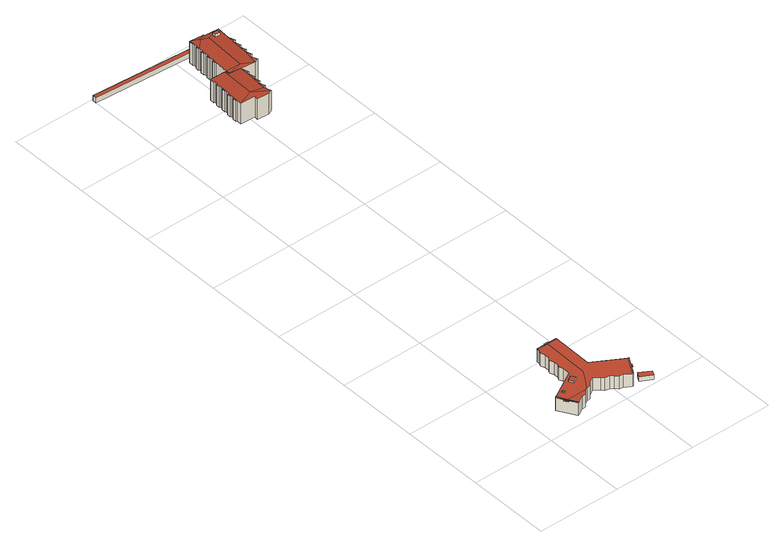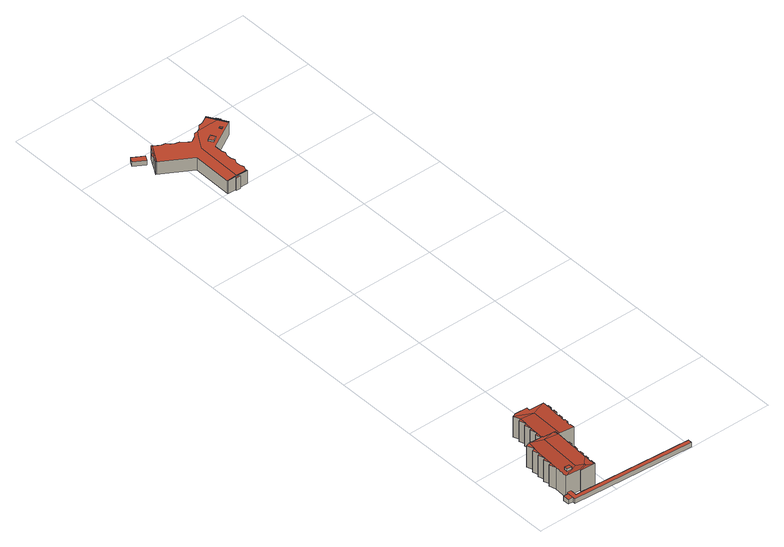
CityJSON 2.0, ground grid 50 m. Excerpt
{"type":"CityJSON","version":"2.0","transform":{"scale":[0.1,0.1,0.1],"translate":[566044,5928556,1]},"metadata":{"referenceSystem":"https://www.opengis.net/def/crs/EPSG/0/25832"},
"CityObjects":{
"building1":{"type":"Building","attributes":{"Grundfläche 2D":"898.038850","Grundhöhe NN":"2.059"},"children":["building1-1","building1-2","building1-3","building1-4","building1-5","building1-6"],"geometry":[{"type":"MultiSurface","lod":"3","boundaries":[[[0,1,2,3,4,5,6,7,8,9,10,11,12,13,14,15,16,17,18,19,20,21]],[[22,23,24,25,26,17,16,15]],[[27,28,29,30,31,32,33,34,20,19,18,17,35,36,37,38,39,40,41,42,43,44,45,46]],[[47,48,49,50]],[[51,52,53,54]],[[50,55,56,1,0,21,20,34,57,58,47]],[[2,1,56,59]],[[3,2,59,60]],[[4,3,60,61]],[[5,4,61,62]],[[6,5,62,63]],[[7,6,63,64]],[[8,7,64,65]],[[9,8,65,66]],[[10,9,66,67]],[[11,10,67,68]],[[12,11,68,69]],[[13,12,69,70]],[[22,15,14,71,72]],[[14,13,70,71]],[[73,24,23,22,72,74]],[[25,24,73,75]],[[26,25,75,76]],[[17,26,76,77]],[[35,17,77,78]],[[36,35,78,79]],[[37,36,79,80]],[[38,37,80,81]],[[39,38,81,82]],[[40,39,82,83]],[[41,40,83,84]],[[42,41,84,85]],[[43,42,85,86]],[[44,43,86,87]],[[46,45,88,89]],[[45,44,87,88]],[[52,90,91,28,27,46,89,92,53]],[[29,28,91,93]],[[30,29,93,94]],[[31,30,94,95]],[[32,31,95,96]],[[33,32,96,97]],[[34,33,97,57]],[[48,47,58,98]],[[49,48,98,99]],[[50,49,99,55]],[[53,92,90,52]],[[89,88,87,86,85,84,83,82,81,80,79,78,77,76,75,73,74,72,71,70,69,68,67,66,65,64,63,62,61,60,59,56,55,99,98,58,57,97,96,95,94,93,91,90,92]]],"semantics":{"surfaces":[{"type":"RoofSurface"},{"type":"WallSurface"},{"type":"GroundSurface"}],"values":[0,0,0,0,0,1,1,1,1,1,1,1,1,1,1,1,1,1,1,1,1,1,1,1,1,1,1,1,1,1,1,1,1,1,1,1,1,1,1,1,1,1,1,1,1,1,1,2]}}]},
"building1-1":{"type":"BuildingInstallation","parents":["building1"],"geometry":[{"type":"MultiSurface","lod":"3","boundaries":[[[100,101,102,103,104,105]],[[34,20,21,0,103,102]],[[0,106,104,103]],[[106,107,19,108,101,100,105,104]],[[33,34,102,101,108]]],"semantics":{"surfaces":[{"type":"RoofSurface"},{"type":"WallSurface"}],"values":[0,1,1,1,1]}}]},
"building1-2":{"type":"BuildingInstallation","parents":["building1"],"geometry":[{"type":"MultiSurface","lod":"3","boundaries":[[[109,110,111,112]],[[113,110,109,29,114]],[[113,45,46,111,110]],[[46,27,28,112,111]],[[28,29,109,112]]],"semantics":{"surfaces":[{"type":"RoofSurface"},{"type":"WallSurface"}],"values":[0,1,1,1,1]}}]},
"building1-3":{"type":"BuildingInstallation","parents":["building1"],"geometry":[{"type":"MultiSurface","lod":"3","boundaries":[[[115,116,117,118]],[[118,117,119,120]],[[115,118,120,121]],[[116,115,121,122]],[[117,116,122,119]]],"semantics":{"surfaces":[{"type":"RoofSurface"},{"type":"WallSurface"}],"values":[0,1,1,1,1]}}]},
"building1-4":{"type":"BuildingInstallation","parents":["building1"],"geometry":[{"type":"MultiSurface","lod":"3","boundaries":[[[123,124,125,126]],[[127,128,129,125,124]],[[123,14,15,22,127,124]],[[22,23,128,127]],[[128,23,16,125,129]],[[13,126,125,16,130]],[[13,14,123,126]]],"semantics":{"surfaces":[{"type":"RoofSurface"},{"type":"WallSurface"}],"values":[0,0,1,1,1,1,1]}}]},
"building1-5":{"type":"BuildingInstallation","parents":["building1"],"geometry":[{"type":"MultiSurface","lod":"3","boundaries":[[[131,132,133,134]],[[134,133,135,136]],[[131,134,136,137]],[[132,131,137,138]],[[133,132,138,135]]],"semantics":{"surfaces":[{"type":"RoofSurface"},{"type":"WallSurface"}],"values":[0,1,1,1,1]}}]},
"building1-6":{"type":"BuildingInstallation","parents":["building1"],"geometry":[{"type":"MultiSurface","lod":"3","boundaries":[[[139,140,141,142]],[[139,143,144,140]],[[141,140,144,145]],[[142,141,145,146]],[[139,142,146,143]],[[144,143,146,145]]],"semantics":{"surfaces":[{"type":"RoofSurface"},{"type":"WallSurface"},{"type":"OuterCeilingSurface"}],"values":[0,1,1,1,1,2]}}]},
"building2":{"type":"Building","attributes":{"Grundfläche 2D":"26.386480","Grundhöhe NN":"3.178"},"geometry":[{"type":"Solid","lod":"3","boundaries":[[[[147,148,149,150]],[[151,152,150,149]],[[152,153,147,150]],[[153,154,148,147]],[[154,151,149,148]],[[154,153,152,151]]]],"semantics":{"surfaces":[{"type":"RoofSurface"},{"type":"WallSurface"},{"type":"GroundSurface"}],"values":[[0,1,1,1,1,2]]}}]},
"building3":{"type":"Building","attributes":{"Grundfläche 2D":"1180.625862","Grundhöhe NN":"1.322"},"children":["building3-1"],"geometry":[{"type":"Solid","lod":"3","boundaries":[[[[155,156,157]],[[156,158,159,160,161,157]],[[157,161,162]],[[158,163,164,159]],[[165,166,167,168,169,170,160,159,171,172,173]],[[171,174,175,172]],[[173,176,177,165]],[[166,178,179,167]],[[180,181,168]],[[181,169,168]],[[182,183,184,185,169,181]],[[186,187,185]],[[187,188,189,190,191,192,170,169,185]],[[193,188,187]],[[194,189,188]],[[195,190,189]],[[196,191,190]],[[197,160,170,192]],[[197,162,161,160]],[[198,199,200,201]],[[202,203,204,205,206,207]],[[208,209,210,211,212,213,214,215,216,217,218,219,220,221,222,223,224]],[[212,211,225,226]],[[214,227,228,215]],[[216,229,230,217]],[[219,218,231,232,233,234]],[[235,219,234]],[[236,237,235]],[[238,239,240,241,242,220,219,235,237,243,244]],[[245,243,237]],[[246,244,243]],[[244,247,248,238]],[[155,157,249,250]],[[156,155,250,251]],[[158,156,251,252]],[[163,158,252,253]],[[164,163,253,254]],[[159,164,254,255]],[[171,159,255,256]],[[174,171,256,257]],[[175,174,257,258]],[[172,175,258,259]],[[173,172,259,260]],[[176,173,260,261]],[[177,176,261,262]],[[165,177,262,263]],[[166,165,263,264]],[[178,166,264,265]],[[179,178,265,266]],[[167,179,266,267]],[[241,180,168,167,267,268,242]],[[182,181,180,241,240,239]],[[182,239,238,183]],[[269,185,184,183,238,248,270]],[[186,185,269,271]],[[187,186,271,272]],[[193,187,272,273]],[[188,193,273,274]],[[194,188,274,275]],[[195,189,276,277]],[[189,194,275,276]],[[190,195,277,278]],[[196,190,278,279]],[[191,196,279,280]],[[192,191,280,281]],[[205,282,283,197,192,281,284,206]],[[162,197,283,285]],[[157,162,285,249]],[[201,200,286,287]],[[198,201,287,288]],[[199,198,288,289]],[[204,203,290,291]],[[205,204,291,282]],[[199,289,292,207,206,284,286,200]],[[202,207,292,293]],[[203,202,293,290]],[[221,220,242,268,294]],[[222,221,294,295]],[[223,222,295,296]],[[224,223,296,297]],[[208,224,297,298]],[[209,208,298,299]],[[210,209,299,300]],[[211,210,300,301]],[[225,211,301,302]],[[226,225,302,303]],[[212,226,303,304]],[[213,212,304,305]],[[214,213,305,306]],[[227,214,306,307]],[[228,227,307,308]],[[215,228,308,309]],[[216,215,309,310]],[[229,216,310,311]],[[230,229,311,312]],[[217,230,312,313]],[[218,217,313,314]],[[231,218,314,315]],[[232,231,315,316]],[[233,232,316,317]],[[234,233,317,318]],[[235,234,318,319]],[[236,235,319,320]],[[237,236,320,321]],[[245,237,321,322]],[[243,245,322,323]],[[246,243,323,324]],[[247,244,325,326]],[[244,246,324,325]],[[248,247,326,270]],[[277,276,275,274,273,272,271,269,270,326,325,324,323,322,321,320,319,318,317,316,315,314,313,312,311,310,309,308,307,306,305,304,303,302,301,300,299,298,297,296,295,294,268,267,266,265,264,263,262,261,260,259,258,257,256,255,254,253,252,251,250,249,285,283,282,291,290,293,292,289,288,287,286,284,281,280,279,278]]]],"semantics":{"surfaces":[{"type":"RoofSurface"},{"type":"WallSurface"},{"type":"GroundSurface"}],"values":[[0,0,0,0,0,0,0,0,0,0,0,0,0,0,0,0,0,0,0,0,0,0,0,0,0,0,0,0,0,0,0,0,1,1,1,1,1,1,1,1,1,1,1,1,1,1,1,1,1,1,1,1,1,1,1,1,1,1,1,1,1,1,1,1,1,1,1,1,1,1,1,1,1,1,1,1,1,1,1,1,1,1,1,1,1,1,1,1,1,1,1,1,1,1,1,1,1,1,1,1,1,1,1,1,1,1,1,1,1,1,2]]}}]},
"building3-1":{"type":"BuildingInstallation","parents":["building3"],"geometry":[{"type":"MultiSurface","lod":"3","boundaries":[[[327,328,329,330]],[[330,329,331,332]],[[327,330,332,333]],[[328,327,333,334]],[[329,328,334,331]]],"semantics":{"surfaces":[{"type":"RoofSurface"},{"type":"WallSurface"}],"values":[0,1,1,1,1]}}]}
},
"vertices":[
[345,503,93],[343,503,93],[343,490,93],[334,469,93],[343,443,93],[343,419,93],[333,397,93],[342,373,93],[341,347,93],[333,326,93],[341,305,93],[341,258,93],[168,160,93],[169,159,93],[165,157,93],[195,104,93],[199,106,93],[330,110,93],[402,223,94],[405,498,94],[405,503,94],[396,503,94],[225,51,93],[229,53,93],[268,75,93],[294,79,93],[310,99,93],[612,98,94],[644,151,93],[640,153,93],[641,154,93],[465,260,93],[469,499,93],[467,499,93],[467,503,93],[354,113,93],[372,134,93],[405,152,93],[438,131,93],[453,113,93],[478,108,93],[497,95,93],[512,77,93],[537,72,93],[577,46,93],[578,48,93],[581,46,93],[422,503,91],[422,511,91],[396,511,91],[396,503,91],[627,108,91],[621,112,91],[608,91,91],[614,87,91],[396,503,11],[343,503,11],[467,503,11],[422,503,11],[343,490,11],[334,469,11],[343,443,11],[343,419,11],[333,397,11],[342,373,11],[341,347,11],[333,326,11],[341,305,11],[341,258,11],[168,160,11],[169,159,11],[165,157,11],[225,51,11],[268,75,11],[229,53,11],[294,79,11],[310,99,11],[330,110,11],[354,113,11],[372,134,11],[405,152,11],[438,131,11],[453,113,11],[478,108,11],[497,95,11],[512,77,11],[537,72,11],[577,46,11],[578,48,11],[581,46,11],[621,112,11],[644,151,11],[608,91,11],[640,153,11],[641,154,11],[465,260,11],[469,499,11],[467,499,11],[422,511,11],[396,511,11],
[405,498,95],[467,498,95],[467,503,95],[345,503,95],[345,498,95],[375,498,95],[345,498,93],[375,498,94],[467,498,93],
[640,153,95],[577,48,96],[581,46,96],[644,151,95],[577,48,93],[608,100,94],
[233,162,97],[226,175,97],[217,171,97],[224,157,97],[217,171,93],[224,157,93],[233,162,93],[226,175,93],
[165,157,97],[195,104,96],[199,106,96],[169,159,97],[225,51,95],[229,53,95],[200,104,96],[198,107,93],
[339,201,104],[325,227,104],[295,210,104],[310,184,104],[295,210,93],[310,184,94],[339,201,94],[325,227,94],
[200,96,92],[187,118,92],[180,114,92],[193,92,92],[200,96,90],[187,118,90],[180,114,90],[193,92,90],
[683,8,51],[701,37,51],[636,77,51],[618,47,51],[636,77,22],[618,47,22],[683,8,22],[701,37,22],
[556,3372,141],[563,3372,141],[558,3401,141],[561,3348,141],[560,3326,141],[602,3373,143],[602,3382,143],[645,3395,141],[555,3349,141],[553,3326,141],[554,3236,141],[553,3213,141],[551,3190,141],[545,3107,141],[630,3098,146],[646,3354,146],[559,3303,141],[558,3281,141],[556,3257,141],[551,3304,141],[550,3282,141],[549,3258,141],[548,3236,141],[546,3213,141],[544,3191,141],[544,3082,141],[552,3082,141],[619,3077,142],[619,3071,141],[622,3071,141],[704,3066,141],[727,3074,141],[712,3116,141],[716,3162,141],[719,3207,141],[722,3253,141],[726,3297,141],[731,3380,141],[730,3123,141],[733,3167,141],[736,3213,141],[738,3259,141],[645,3386,141],[758,3428,30],[728,3430,30],[725,3391,30],[756,3389,30],[3,3495,33],[2,3470,33],[703,3423,33],[701,3382,33],[725,3381,33],[729,3446,33],[445,3065,136],[444,3040,136],[451,3040,136],[450,3019,136],[448,2995,136],[448,2994,136],[447,2973,136],[445,2949,136],[444,2928,136],[442,2904,136],[440,2873,136],[528,2906,141],[537,3108,141],[449,3114,136],[447,3086,136],[454,3086,136],[452,3065,136],[442,3019,136],[441,2995,136],[439,2974,136],[438,2949,136],[436,2928,136],[435,2904,136],[530,2868,137],[528,2846,135],[598,2842,135],[624,2851,136],[609,2893,136],[625,2898,136],[612,2937,136],[619,3071,136],[619,3077,136],[552,3082,140],[544,3082,140],[545,3107,140],[615,2983,136],[618,3028,136],[628,2943,136],[631,2988,136],[633,3033,136],[622,3071,136],[558,3401,3],[556,3372,3],[563,3372,3],[561,3348,3],[555,3349,3],[553,3326,3],[560,3326,3],[559,3303,3],[551,3304,3],[550,3282,3],[558,3281,3],[556,3257,3],[549,3258,3],[548,3236,3],[554,3236,3],[553,3213,3],[546,3213,3],[544,3191,3],[551,3190,3],[545,3107,3],[704,3066,3],[622,3071,3],[727,3074,3],[712,3116,3],[730,3123,3],[716,3162,3],[733,3167,3],[719,3207,3],[736,3213,3],[722,3253,3],[738,3259,3],[726,3297,3],[731,3380,3],[701,3382,3],[645,3386,3],[725,3381,3],[645,3395,3],[725,3391,3],[756,3389,3],[758,3428,3],[728,3430,3],[2,3470,3],[703,3423,3],[729,3446,3],[3,3495,3],[449,3114,3],[447,3086,3],[454,3086,3],[452,3065,3],[445,3065,3],[444,3040,3],[451,3040,3],[450,3019,3],[442,3019,3],[441,2995,3],[448,2995,3],[448,2994,3],[447,2973,3],[439,2974,3],[438,2949,3],[445,2949,3],[444,2928,3],[436,2928,3],[435,2904,3],[442,2904,3],[440,2873,3],[530,2868,3],[528,2846,3],[598,2842,3],[624,2851,3],[609,2893,3],[625,2898,3],[612,2937,3],[628,2943,3],[615,2983,3],[631,2988,3],[618,3028,3],[633,3033,3],
[704,3338,159],[706,3360,159],[677,3361,159],[676,3340,159],[677,3361,145],[676,3340,145],[704,3338,143],[706,3360,143]
]}
